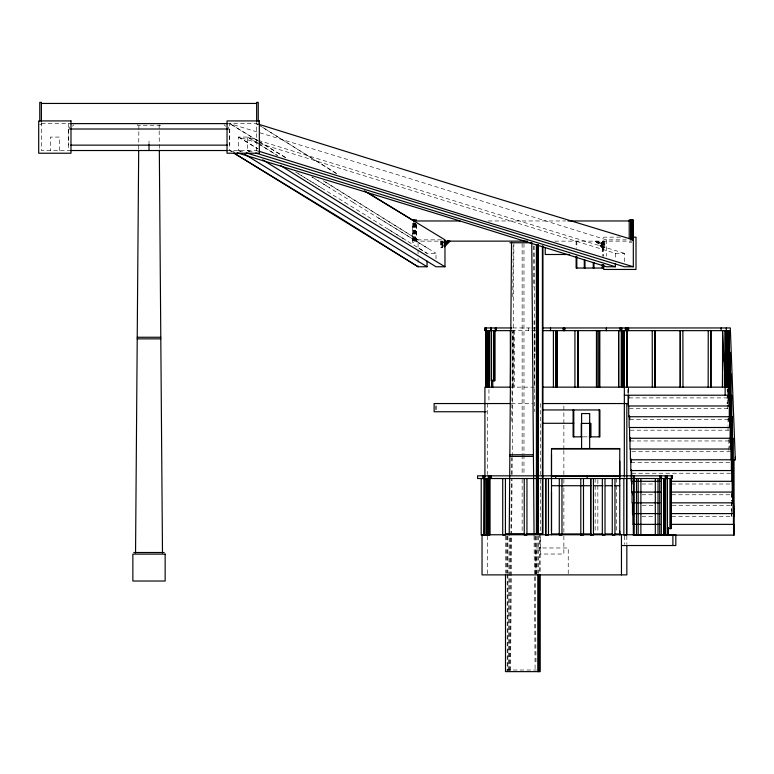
<?xml version="1.0" encoding="UTF-8"?>
<svg xmlns="http://www.w3.org/2000/svg" width="774" height="774" viewBox="0 0 774 774"><rect width="100%" height="100%" fill="white"/><g stroke="black" fill="none" stroke-linecap="round" stroke-linejoin="round"><path stroke-width="0.58" stroke-dasharray="3.87 2.9" d="M138.701 149.014L138.846 130.874M138.856 129.664L138.894 124.827M508.17 670.419L509.224 536.198M509.099 670.419L510.153 536.198M509.853 670.419L510.908 536.198M510.917 534.989L511.353 479.367M511.382 474.53L511.517 457.598M511.808 421.317L512.504 331.833M512.775 296.771L513.191 243.558M510.559 670.419L511.614 536.198M511.624 534.989L512.059 479.367M512.098 474.53L512.224 457.598M512.233 456.389L513.897 243.558M68.296 130.351L69.37 129.268L69.37 124.701M72.417 126.22L73.946 124.701M440.88 241.14L440.88 247.874L443.492 245.271M440.88 247.874L442.051 246.79M442.989 246.79L441.809 247.874L442.883 246.79L442.989 242.223M41.39 123.617L71.044 123.617M226.976 123.617L256.639 123.617L258.642 124.875L256.639 123.617M39.774 124.701L41.39 124.701M256.639 124.701L258.255 124.701L258.255 122.35M160.74 125.233L137.288 125.233L137.288 123.617M240.733 151.772L238.702 150.524L238.702 137.075L247.67 137.075L258.032 140.287M71.044 150.524L41.39 150.524L41.39 122.35M226.976 150.524L256.639 150.524L258.642 151.772L256.639 150.524L256.639 122.35M488.201 220.967L565.591 220.967M620.458 237.163L603.72 237.163L603.72 256.3M441.47 239.853L418.066 239.853L323.6 180.797M234.096 151.859L229.733 150.524L231.774 151.772L229.733 150.524L229.733 123.617L396.762 174.489L606.41 239.853L626.292 239.853M413.974 241.14L443.57 241.14M554.813 241.14L631.7 241.14M441.954 242.223L445.485 242.223M596.657 242.223L603.72 242.223M629.204 242.223L631.865 242.223M602.404 241.14L602.404 247.874L595.583 241.14M603.236 241.14L603.343 247.874L596.512 241.14M603.991 241.14L604.088 247.874L602.907 246.79M604.794 241.14L604.794 247.874L604.697 241.14M418.966 248.309L427.035 253.311L436.004 253.311L436.004 258.913M259.493 143.471L615.378 253.311L624.347 253.311L624.347 262.28M512.862 327.953L530.993 327.953M531.873 327.953L535.521 327.953M511.614 330.643L530.993 330.643M531.864 330.643L535.521 330.643M510.347 387.145L534.582 387.145L534.582 330.643M629.001 397.904L727.966 397.904M511.362 403.544L533.092 403.544M540.707 403.544L540.3 474.578M629.417 408.672L727.599 408.672M629.833 419.431L728.798 419.431M630.249 430.189L730.685 430.189M583.286 436.855L588.037 436.855M630.249 440.957L730.037 440.957M631.865 451.716L731.604 451.716M631.081 462.475L729.679 462.475M631.913 473.243L732.436 473.243M641.907 484.002L653.885 484.002M671.842 484.002L730.511 484.002M641.907 494.77L654.301 494.77M671.842 494.77L733.268 494.77M642.323 505.528L654.301 505.528M672.258 505.528L731.333 505.528M641.956 516.287L653.933 516.287M671.89 516.287L734.1 516.287M506.496 670.023L536.498 670.023M624.347 253.311L259.184 140.645M258.361 143.122L238.702 137.075L257.906 148.869M238.702 150.524L243.026 151.859M252.276 151.956L247.67 150.524L247.67 137.075L258.719 143.925M258.139 140.878L229.733 123.617L258.003 140.878M259.135 141.487L286.283 157.944M258.99 141.487L285.993 157.944M427.887 248.309L376.077 216.527M295.629 172.012L321.539 187.947M353.167 202.44L436.004 253.311M238.702 137.075L257.877 148.869M298.522 173.85L345.02 202.44M323.232 180.797L418.066 239.853L418.066 253.891M353.292 202.44L311.874 176.917M311.98 176.917L329.801 187.947M247.67 137.075L277.479 155.535L259.716 144.544M344.904 202.44L367.776 216.527M367.679 216.527L427.035 253.311M315.531 160.402L337.212 173.879M388.538 229.414L406.021 240.279M336.845 173.879L259.638 125.494L315.231 160.402M597.963 241.14L604.794 247.874M604.088 247.874L597.364 241.14L598.341 242.223M596.609 241.14L603.343 247.874M595.68 241.14L602.404 247.874M224.083 124.701L225.602 126.22M229.733 130.351L228.649 129.268L228.649 124.701M727.173 388.577L727.454 395.824M728.286 417.544L728.528 423.581M729.224 438.993L729.456 447.72M534.176 245.977L535.028 354.811M536.45 536.198L536.74 573.689M533.47 245.977L533.789 287.096M534.06 320.949L534.766 411.642M535.743 536.198L536.034 573.689M534.989 536.198L535.995 664.382M534.06 536.198L535.115 670.419M159.134 124.827L159.173 129.664M159.183 130.874L159.318 149.014M731.411 493.454L731.411 500.662M731.411 501.862L731.411 511.479M731.411 512.688L731.411 516.287M731.324 493.454L731.324 500.662M731.324 501.862L731.324 511.479M731.324 512.688L731.324 516.287M728.924 439.7L728.827 451.716M728.092 418.173L727.995 425.381M728.092 426.59L727.995 430.189M628.585 388.335L628.585 394.314M628.353 387.145L628.353 394.169M628.178 389.448L628.178 395.214M627.937 389.448L627.937 394.063M626.834 535.937L626.834 544.199M624.386 535.956L624.386 544.325M616.684 478.526L616.665 484.534M616.684 485.733L616.665 532.618M615.378 253.311L615.378 260.035M606.41 239.853L606.41 256.233M603.633 242.223L603.614 246.79M602.917 241.14L602.927 256.349M602.307 241.14L602.22 255.178M602.172 242.223L602.162 246.79M601.321 242.223L601.243 246.79M601.234 242.223L601.234 246.79M597.857 479.725L597.838 484.534M597.838 485.733L597.857 532.618M595.167 478.526L595.148 484.534M595.167 485.733L595.148 532.618M576.824 241.14L576.824 248.164M576.117 241.14L576.117 248.164M568.232 573.708L568.232 547.973L535.937 547.973L535.937 574.879M563.869 405.953L563.869 424.007M563.869 425.216L563.869 449.297M563.869 450.497L563.869 474.578M563.869 479.387L563.869 486.614M563.869 487.823L563.869 534.766M563.869 535.976L563.869 554.029L540.3 554.029L540.3 535.976M540.3 479.387L540.3 534.766M540.175 533.683L540.175 573.273M539.468 533.683L539.468 573.273M538.714 536.082L538.714 573.273M537.785 536.082L537.785 573.273M528.313 327.953L528.274 330.643M523.979 243.558L523.979 453.903M523.979 455.112L523.979 474.452M522.14 243.558L522.14 453.903M522.14 455.112L522.14 474.452M522.14 479.28L522.14 532.473M514.323 330.643L514.304 387.145M507.889 536.082L507.889 573.273M507.889 574.472L507.889 670.429M507.183 536.082L507.183 573.273M507.183 574.472L507.183 670.429M506.428 536.082L506.428 573.273M505.499 536.082L505.499 573.273M488.945 389.486L488.945 402.374M487.427 403.544L487.427 474.568M487.427 535.937L487.427 573.698M442.883 242.223L442.883 246.79M442.66 241.14L442.66 247.874L442.554 241.14M442.041 242.223L441.954 246.79M441.906 241.14L441.809 247.874M440.977 241.14L440.977 247.874M436.633 405.886L436.633 410.578M435.578 405.886L435.578 410.578M418.066 258.574L418.066 266.759M416.46 224.528L416.47 242.223L412.349 242.223L412.349 223.415M416.354 224.528L416.354 242.223M415.754 223.338L415.764 242.223M415.648 223.415L415.648 242.223M414.999 223.338L415.009 242.223M414.903 223.338L414.854 242.223M414.738 223.415L414.738 242.223M414.071 223.338L414.08 242.223M413.974 223.338L413.964 242.223M413.393 223.415L413.393 242.223M413.277 223.415L413.277 242.223M412.465 223.415L412.465 242.223M229.626 129.006L229.626 145.144M149.014 141.003L149.014 144.574M68.402 129.006L68.354 145.144M68.296 123.617L68.296 150.524M59.327 150.524L59.327 137.075L50.358 137.075L50.358 150.524M249.683 151.772L247.67 150.524L249.683 151.772M727.26 403.864L727.26 389.438L727.163 403.864M727.26 408.672L727.26 405.063L727.163 408.672M513.056 387.145L513.056 330.643L513.036 387.145"/><path stroke-width="1.16" d="M551.494 531.109L551.494 448.543L619.771 448.543L619.771 534.757L619.771 531.109M581.593 448.543L581.593 413.568L589.672 413.568L589.672 448.543M725.17 387.145L722.577 330.643L722.49 387.145L722.558 373.919M722.664 361.893L722.577 330.643M135.547 552.907L138.691 150.224M509.234 534.989L511.527 242.349M445.021 243.742L447.604 241.14M444.324 244.507L447.701 241.14M448.533 241.14L444.421 245.271L448.639 241.14M444.411 246.035L449.384 241.14M444.353 246.79L450.091 241.14M41.39 103.445L256.639 103.445M70.415 123.617L227.614 123.617M70.811 129.006L227.266 129.006M70.811 145.144L227.266 145.144M70.54 150.524L227.488 150.524M412.349 219.884L416.47 219.884M413.974 220.967L459.92 220.967M568.01 220.967L630.239 220.967M632.416 237.163L636.005 237.163L636.005 269.449L603.72 269.449L603.72 264.669M444.199 241.14L527.423 241.14M444.237 242.223L447.469 242.223M509.921 242.755L531.748 242.755M569.693 254.491L545.235 254.491L545.235 247.815M418.066 266.759L233.825 153.029L336.884 215.888L418.066 266.759L427.035 266.759L427.035 261.157M364.322 190.82L444.973 239.853L444.973 266.759L436.004 266.759L262.705 159.85M615.378 263.392L615.378 266.759L606.41 266.759L443.744 215.888L237.366 152.855M629.214 238.769L629.204 219.884L633.326 219.884L633.316 266.759L624.347 266.759L255.73 153.029M511.769 327.953L484.669 327.953L484.669 330.643L511.662 330.643M542.69 327.953L730.308 327.953L735.3 459.785L732.069 459.785M542.69 330.643L730.308 330.643M137.23 337.251L160.798 337.251M137.23 338.867L160.798 338.867M510.579 387.145L484.921 387.145L484.921 476.978M542.613 387.145L729.156 387.145M624.318 395.214L728.885 395.214L728.885 405.982M629.001 397.904L628.585 395.514M510.163 403.544L434.127 403.544L434.127 411.749L486.246 411.749M542.613 403.544L628.353 403.544L628.353 395.34M729.988 408.672L729.156 397.904L729.118 330.643M542.913 409.949L599.898 409.949L599.898 436.855L589.217 436.855M730.646 416.741L732.436 416.741L732.485 484.002L734.149 516.287L734.149 535.124L668.03 535.124M629.833 419.431L629.417 415.841M542.913 423.291L573.795 423.291M730.82 430.189L729.988 419.431L729.95 352.17L729.853 408.672M582.106 436.855L573.099 436.855L573.099 409.949M731.391 438.268L733.268 438.268L733.181 494.77M551.494 448.949L619.771 448.949M731.653 451.716L730.82 440.957L730.782 373.687L730.685 430.189M509.863 454.773L533.421 454.773M509.863 456.389L533.421 456.389M732.485 473.243L731.653 462.475L731.604 395.214L731.517 451.716M660.377 481.312L631.226 481.312L631.226 470.553M670.739 481.312L732.214 481.312L732.214 492.08M551.494 485.724L591.026 485.724M593.416 485.724L603.004 485.724M605.394 485.724L612.582 485.724M614.982 485.724L619.771 485.724M660.377 492.08L631.642 492.08L631.642 481.312M670.371 492.08L732.63 492.08L732.63 502.839M632.745 494.77L632.329 492.37M660.009 502.839L632.058 502.839L632.058 492.08M670.371 502.839L733.046 502.839L733.046 513.597M660.425 513.597L632.474 513.597L632.474 502.839M670.787 513.597L733.462 513.597L733.462 524.366M633.577 516.287L633.161 513.897M660.425 524.366L632.89 524.366L632.89 513.597M670.419 524.366L733.878 524.366L733.878 535.124M667.372 528.584L671.068 528.584L671.068 478.526M505.499 533.683L523.834 533.683M526.146 533.683L542.961 533.683L542.961 245.977M551.494 533.934L591.026 533.934M593.416 533.934L603.004 533.934M605.394 533.934L612.582 533.934M614.982 533.934L619.771 533.934M545.786 535.028L545.786 478.526L545.767 535.028L548.476 535.028L548.456 478.526M580.79 535.028L583.509 535.028L583.48 478.526M590.765 535.028L590.765 478.526L590.746 535.028L593.455 535.028L593.435 478.526M633.819 535.028L633.829 475.836L633.8 535.028L636.509 535.028L636.489 478.526M664.498 535.028L659.719 535.028L659.719 478.526M659.641 535.124L633.306 535.124L633.306 524.366M621.454 545.525L675.828 545.525L675.828 534.757L482.038 534.757L482.038 574.879L626.834 574.879L626.834 545.38M133.863 552.501L164.165 552.501M633.316 239.853L466.277 188.982L258.922 124.333M633.316 266.759L466.277 215.888L258.922 151.24M246.277 152.855L615.378 266.759M412.745 220.184L367.679 192.658M444.973 266.759L361.313 215.888L280.488 165.481M244.787 154.278L427.035 266.759M531.757 242.349L534.05 534.989M159.328 150.224L162.482 552.907M735.3 457.095L735.3 459.785M734.013 459.785L734.1 516.287M731.798 481.312L731.798 470.553L630.81 470.553L630.81 459.785M731.382 470.553L731.382 459.785L630.394 459.785L630.394 449.026M730.966 459.785L730.966 449.026L629.978 449.026L629.978 438.268M730.55 449.026L730.55 438.268L629.562 438.268L629.562 427.5M730.134 438.268L730.134 427.5L629.146 427.5L629.146 416.741M729.718 427.5L729.718 416.741L628.73 416.741L628.73 405.982M729.302 416.741L729.302 405.982L628.314 405.982L628.314 395.214M729.021 330.643L729.021 387.145M728.74 387.145L728.74 395.214M728.15 330.643L728.15 387.145M728.063 330.643L728.063 387.145M727.192 330.643L727.192 387.145M727.096 330.643L727.096 387.145M726.283 327.953L726.225 387.145M726.138 330.643L726.138 387.145M725.267 330.643L725.267 387.145M725.17 330.643L725.132 395.214M721.126 327.953L721.087 330.643M710.938 330.643L710.938 387.145M710.851 330.643L710.851 387.145M708.249 330.643L708.162 387.145M682.881 330.643L682.978 387.145M680.288 330.643L680.288 387.145M680.191 330.643L680.191 387.145M672.896 534.757L672.896 545.525M672.325 475.836L672.325 478.526M672.016 475.836L671.909 478.526M671.793 475.836L671.793 478.526M671.387 475.836L671.387 478.526M670.961 478.526L670.961 528.584M670.594 478.526L670.69 528.584M670.439 478.526L670.439 528.584M670.071 478.526L670.071 528.584M668.243 527.81L668.262 535.028L664.847 535.028L664.866 478.526L664.943 535.028M668.097 527.81L668.078 535.028M667.933 527.81L667.914 535.028M667.836 527.81L667.769 535.028M667.672 527.81L667.652 535.028M667.488 535.028L667.372 478.526L667.343 535.028M667.043 475.836L667.043 478.526M666.936 475.836L666.936 478.526M666.762 475.836L666.859 478.526M666.637 475.836L666.637 478.526M666.53 475.836L666.414 478.526M666.269 475.836L666.269 478.526M666.162 475.836L666.162 478.526M666.008 475.836L666.008 478.526M665.901 475.836L665.901 478.526M665.466 478.526L665.437 535.028L665.311 475.836M665.195 478.526L665.137 535.028M664.498 478.526L664.479 535.028M664.315 478.526L664.334 535.028M664.15 478.526L664.179 535.028M664.015 478.526L663.986 535.028M661.383 475.836L661.315 535.028M660.783 475.836L660.89 478.526M660.522 475.836L660.522 478.526M659.922 475.836L659.922 478.526M658.035 478.526L658.006 535.028L655.317 535.028L655.317 478.526M655.007 330.643L655.007 387.145M654.92 330.643L654.92 387.145M652.23 330.643L652.318 387.145M640.901 478.526L640.882 535.028L638.192 535.028L638.192 478.526M632.619 219.884L632.619 239.872M632.493 219.884L632.493 239.872M631.913 484.002L631.497 469.654M631.748 219.884L631.865 239.872M631.081 458.895L631.081 462.475M630.936 219.884L630.936 239.872M630.82 219.884L630.82 239.872M630.249 437.368L630.249 440.957M628.633 327.953L628.594 330.643M628.043 327.953L628.043 330.643M627.443 327.953L627.443 330.643M627.24 330.643L627.269 387.145M627.153 327.953L627.104 387.145M626.95 330.643L626.921 387.145M626.853 327.953L626.776 387.145M626.834 403.544L626.834 534.757M626.563 327.953L626.65 387.145M626.553 478.526L626.534 535.028L623.844 535.028L623.863 478.526M625.963 327.953L625.963 330.643M625.363 327.953L625.363 330.643M624.357 330.643L624.328 476.978M624.26 330.643L624.241 387.145M624.096 330.643L624.076 387.145M621.899 330.643L621.899 387.145L621.774 327.953M621.716 330.643L621.57 387.145M621.464 327.953L621.406 387.145L621.387 330.643M621.454 534.757L621.454 574.879M621.174 327.953L621.174 330.643M620.584 327.953L620.584 330.643M619.984 327.953L619.984 330.643M619.771 461.236L619.771 476.378L551.494 476.378L551.494 454.009M619.771 477.906L619.771 479.454M618.668 330.643L618.668 387.145M618.649 330.643L618.649 387.145M614.982 478.526L614.962 535.028L612.273 535.028L612.292 478.526M605.007 478.526L605.026 535.028L602.317 535.028L602.336 478.526M602.927 264.544L602.917 268.046L576.117 268.046L576.117 256.349M602.22 264.544L602.22 268.046M599.821 330.643L599.84 387.145M599.192 409.949L599.192 436.855M597.131 330.643L597.131 387.145M596.464 330.643L596.444 387.145M593.958 262.444L593.958 268.046M593.252 262.444L593.252 268.046M590.93 436.855L590.93 423.397L581.255 423.397L581.255 436.855M590.223 423.397L590.223 436.855M587.195 475.836L587.156 478.526M584.989 260.199L584.989 268.046M584.283 260.199L584.283 268.046M580.79 478.526L580.81 535.028M578.294 330.643L578.313 387.145M577.627 330.643L577.607 387.145M576.824 256.349L576.824 268.046M574.937 330.643L574.918 387.145M573.795 409.949L573.795 436.855M561.963 478.526L561.982 535.028L559.273 535.028L559.292 478.526M557.367 330.643L557.348 387.145M556.767 330.643L556.767 387.145M555.674 475.836L555.751 478.526M553.391 330.643L553.41 387.145M551.494 477.906L551.494 479.454M551.494 492.08L551.494 534.757M550.527 327.953L550.488 330.643M542.41 245.977L542.41 533.683M540.175 574.472L540.175 671.629L505.499 671.629L505.499 574.472M539.468 574.472L539.468 671.629M538.714 574.472L538.714 671.629M538.249 244.768L538.249 533.683M538.124 244.768L538.124 533.683M537.785 574.472L537.785 671.629M537.562 244.768L537.562 533.683M536.411 244.768L536.411 533.683M526.959 478.526L526.939 535.028L524.24 535.028L524.24 478.526M510.347 330.643L510.366 387.145M505.432 478.526L505.412 535.028L502.723 535.028L502.723 478.526M496.289 327.953L496.289 330.643M495.873 327.953L495.873 330.643M495.66 327.953L495.66 330.643M495.244 327.953L495.244 330.643M494.915 330.643L494.915 380.702L491.229 380.702L491.2 327.953M494.547 330.643L494.547 380.702M494.286 330.643L494.286 380.702M493.918 330.643L493.918 380.702M492.796 379.928L492.777 387.145M491.509 330.643L491.529 387.145M491.219 475.836L491.219 478.526M490.61 327.953L490.61 330.643M490.619 475.836L490.619 478.526M490.019 475.836L490.029 478.526M489.816 478.526L489.797 535.028L484.331 535.028L484.65 475.836M489.652 478.526L489.632 535.028M489.429 475.836L489.468 535.028M489.313 330.643L489.313 387.145M489.303 478.526L489.226 535.028M489.062 478.526L489.042 535.028M488.936 475.836L488.878 535.028M488.82 330.643L488.839 387.145M488.829 475.836L488.713 535.028M488.626 478.526L488.597 535.028M488.442 478.526L488.462 535.028M488.336 475.836L488.297 535.028M488.133 478.526L488.113 535.028M488.007 478.526L488.026 535.028M487.843 478.526L487.862 535.028M487.678 478.526L487.697 535.028M487.533 478.526L487.533 535.028M487.368 478.526L487.349 535.028M487.136 330.643L487.117 387.145M487.185 478.526L487.204 535.028M486.972 330.643L486.952 387.145M487.02 478.526L487.039 535.028M486.807 330.643L486.788 387.145M486.643 330.643L486.623 387.145M486.411 330.643L486.391 387.145M486.217 327.953L486.227 387.145M486.082 330.643L486.062 387.145M485.82 327.953L485.82 330.643M485.627 327.953L485.627 330.643M485.337 327.953L485.337 330.643L485.221 327.953M484.843 478.526L484.843 535.028M484.679 478.526L484.679 535.028M484.05 475.836L484.05 478.526M483.905 478.526L483.885 535.028L481.196 535.028L481.215 478.526M482.957 475.836L482.957 478.526M413.964 219.884L413.964 222.235M258.255 121.17L258.255 102.371L256.639 102.371L256.639 121.247M149.014 144.574L149.014 150.524M41.39 121.247L41.39 102.371L39.774 102.371L39.774 121.17M70.985 120.928L38.7 120.928L38.7 153.223L70.985 153.223L70.985 120.928M259.329 120.928L227.043 120.928L227.043 153.223L259.329 153.223L259.329 120.928M672.422 475.836L477.597 475.836L477.597 478.526L672.422 478.526L672.422 475.836M165.152 554.116L132.867 554.116L132.867 581.022L165.152 581.022L165.152 554.116M606.429 330.643L606.429 327.953L606.381 330.643M599.153 387.145L599.153 330.643L599.134 387.145M564.643 330.643L564.643 327.953L564.604 330.643M563.375 330.643L563.375 327.953L563.337 330.643M556.1 387.145L556.1 330.643L556.08 387.145M483.557 478.526L483.557 475.836L483.45 478.526"/></g></svg>
